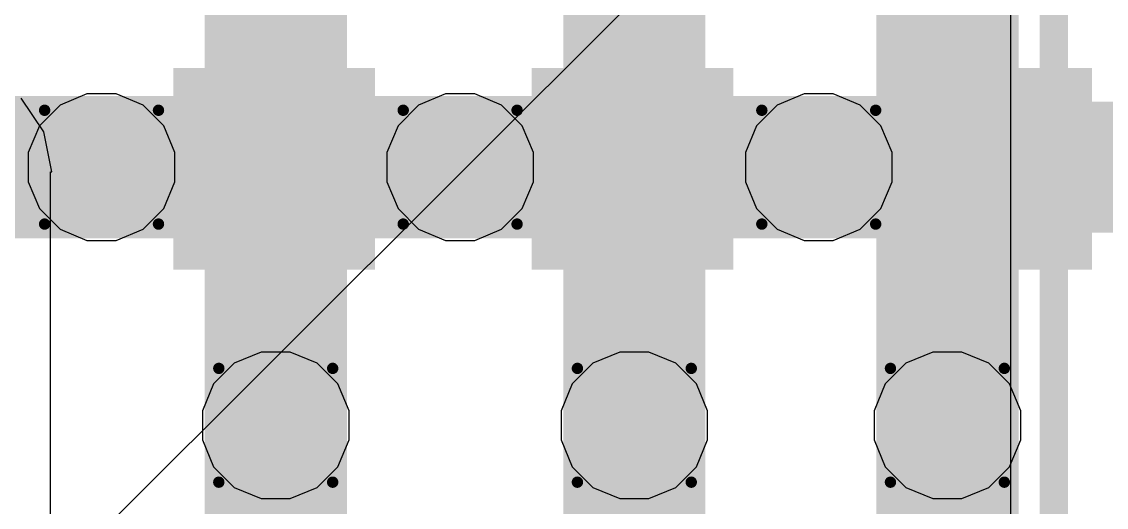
# Model space of a CAD drawing. Header units: inches. Extents: x -12 to 5355, y -7 to 5366.
# Drawn here: x 20.718 to 25.558, y 40.419 to 42.587 of the extents above; entities that cross this region are included whole.
import ezdxf

# ---------------------------------------------------------------- set-up
doc = ezdxf.new("R2010")
doc.units = ezdxf.units.IN
for name, color, linetype in [('BOTTOM LAYER', 5, 'Continuous'), ('Bottom Solder', 6, 'Continuous'), ('Drill Drawing', 1, 'Continuous'), ('GROUND1', 16, 'Continuous'), ('GROUND2', 156, 'Continuous'), ('POWER', 76, 'Continuous'), ('SIGNAL', 90, 'Continuous'), ('TOP LAYER', 1, 'Continuous'), ('Top Paste', 8, 'Continuous'), ('Top Solder', 216, 'Continuous'), ('Via Holes', 16, 'Continuous')]:
    doc.layers.add(name, color=color, linetype=linetype)

# ---------------------------------------------------------------- blocks, each defined once
blk = doc.blocks.new('14_VSON__4_3__B_16')
at = {"layer": 'Bottom Solder'}
blk.add_line((-0.3883, -2.2583), (-5340.3593, -5334.8835), dxfattribs=at)
blk = doc.blocks.new('LGA50P1600X1050X104_161N_85')
at = {"layer": 'TOP LAYER'}
for points in [[(-0.4, 1.2), (-0.4, 2), (0.4, 2), (0.4, 1.2)], [(-0.4, -0.4), (-0.4, 0.4), (0.4, 0.4), (0.4, -0.4)], [(-0.4, -2), (-0.4, -1.2), (0.4, -1.2), (0.4, -2)]]:
    blk.add_hatch(color=1, dxfattribs=at).paths.add_polyline_path(points)
at = {"layer": 'Top Paste'}
for points in [[(-0.4, 1.2), (-0.4, 2), (0.4, 2), (0.4, 1.2)], [(-0.4, -0.4), (-0.4, 0.4), (0.4, 0.4), (0.4, -0.4)], [(-0.4, -2), (-0.4, -1.2), (0.4, -1.2), (0.4, -2)]]:
    blk.add_hatch(color=8, dxfattribs=at).paths.add_polyline_path(points)
at = {"layer": 'Top Solder'}
for points in [[(-0.45, 1.15), (-0.45, 2.05), (0.45, 2.05), (0.45, 1.15)], [(-0.45, -0.45), (-0.45, 0.45), (0.45, 0.45), (0.45, -0.45)], [(-0.45, -2.05), (-0.45, -1.15), (0.45, -1.15), (0.45, -2.05)]]:
    blk.add_hatch(color=216, dxfattribs=at).paths.add_polyline_path(points)

msp = doc.modelspace()

# ---------------------------------------------------------------- hatches: boundary and pattern name
at = {"layer": 'BOTTOM LAYER'}
h = msp.add_hatch(color=5, dxfattribs=at)
edge = h.paths.add_edge_path()
edge.add_arc((21.0746, 41.9374), 0.2, 0, 360)
h = msp.add_hatch(color=5, dxfattribs=at)
edge = h.paths.add_edge_path()
edge.add_arc((22.6746, 41.9374), 0.2, 0, 360)
h = msp.add_hatch(color=5, dxfattribs=at)
edge = h.paths.add_edge_path()
edge.add_arc((24.2746, 41.9374), 0.2, 0, 360)
h = msp.add_hatch(color=5, dxfattribs=at)
edge = h.paths.add_edge_path()
edge.add_arc((21.8518, 40.7852), 0.2, 0, 360)
h = msp.add_hatch(color=5, dxfattribs=at)
edge = h.paths.add_edge_path()
edge.add_arc((23.4518, 40.7852), 0.2, 0, 360)
h = msp.add_hatch(color=5, dxfattribs=at)
edge = h.paths.add_edge_path()
edge.add_arc((24.8486, 40.7852), 0.2, 0, 360)
at = {"layer": 'GROUND1'}
h = msp.add_hatch(color=16, dxfattribs=at)
edge = h.paths.add_edge_path()
edge.add_arc((21.0746, 41.9374), 0.2, 0, 360)
h = msp.add_hatch(color=16, dxfattribs=at)
edge = h.paths.add_edge_path()
edge.add_arc((22.6746, 41.9374), 0.2, 0, 360)
h = msp.add_hatch(color=16, dxfattribs=at)
edge = h.paths.add_edge_path()
edge.add_arc((24.2746, 41.9374), 0.2, 0, 360)
h = msp.add_hatch(color=16, dxfattribs=at)
edge = h.paths.add_edge_path()
edge.add_arc((21.8518, 40.7852), 0.2, 0, 360)
h = msp.add_hatch(color=16, dxfattribs=at)
edge = h.paths.add_edge_path()
edge.add_arc((23.4518, 40.7852), 0.2, 0, 360)
h = msp.add_hatch(color=16, dxfattribs=at)
edge = h.paths.add_edge_path()
edge.add_arc((24.8486, 40.7852), 0.2, 0, 360)
at = {"layer": 'GROUND2'}
h = msp.add_hatch(color=156, dxfattribs=at)
edge = h.paths.add_edge_path()
edge.add_arc((21.0746, 41.9374), 0.2, 0, 360)
h = msp.add_hatch(color=156, dxfattribs=at)
edge = h.paths.add_edge_path()
edge.add_arc((22.6746, 41.9374), 0.2, 0, 360)
h = msp.add_hatch(color=156, dxfattribs=at)
edge = h.paths.add_edge_path()
edge.add_arc((24.2746, 41.9374), 0.2, 0, 360)
h = msp.add_hatch(color=156, dxfattribs=at)
edge = h.paths.add_edge_path()
edge.add_arc((21.8518, 40.7852), 0.2, 0, 360)
h = msp.add_hatch(color=156, dxfattribs=at)
edge = h.paths.add_edge_path()
edge.add_arc((23.4518, 40.7852), 0.2, 0, 360)
h = msp.add_hatch(color=156, dxfattribs=at)
edge = h.paths.add_edge_path()
edge.add_arc((24.8486, 40.7852), 0.2, 0, 360)
at = {"layer": 'POWER'}
h = msp.add_hatch(color=76, dxfattribs=at)
edge = h.paths.add_edge_path()
edge.add_arc((21.0746, 41.9374), 0.2, 0, 360)
h = msp.add_hatch(color=76, dxfattribs=at)
edge = h.paths.add_edge_path()
edge.add_arc((22.6746, 41.9374), 0.2, 0, 360)
h = msp.add_hatch(color=76, dxfattribs=at)
edge = h.paths.add_edge_path()
edge.add_arc((24.2746, 41.9374), 0.2, 0, 360)
h = msp.add_hatch(color=76, dxfattribs=at)
edge = h.paths.add_edge_path()
edge.add_arc((21.8518, 40.7852), 0.2, 0, 360)
h = msp.add_hatch(color=76, dxfattribs=at)
edge = h.paths.add_edge_path()
edge.add_arc((23.4518, 40.7852), 0.2, 0, 360)
h = msp.add_hatch(color=76, dxfattribs=at)
edge = h.paths.add_edge_path()
edge.add_arc((24.8486, 40.7852), 0.2, 0, 360)
at = {"layer": 'SIGNAL'}
h = msp.add_hatch(color=90, dxfattribs=at)
edge = h.paths.add_edge_path()
edge.add_arc((21.0746, 41.9374), 0.2, 0, 360)
h = msp.add_hatch(color=90, dxfattribs=at)
edge = h.paths.add_edge_path()
edge.add_arc((22.6746, 41.9374), 0.2, 0, 360)
h = msp.add_hatch(color=90, dxfattribs=at)
edge = h.paths.add_edge_path()
edge.add_arc((24.2746, 41.9374), 0.2, 0, 360)
h = msp.add_hatch(color=90, dxfattribs=at)
edge = h.paths.add_edge_path()
edge.add_arc((21.8518, 40.7852), 0.2, 0, 360)
h = msp.add_hatch(color=90, dxfattribs=at)
edge = h.paths.add_edge_path()
edge.add_arc((23.4518, 40.7852), 0.2, 0, 360)
h = msp.add_hatch(color=90, dxfattribs=at)
edge = h.paths.add_edge_path()
edge.add_arc((24.8486, 40.7852), 0.2, 0, 360)
at = {"layer": 'TOP LAYER'}
h = msp.add_hatch(color=1, dxfattribs=at)
edge = h.paths.add_edge_path()
edge.add_arc((21.0746, 41.9374), 0.2, 0, 360)
h = msp.add_hatch(color=1, dxfattribs=at)
edge = h.paths.add_edge_path()
edge.add_arc((22.6746, 41.9374), 0.2, 0, 360)
h = msp.add_hatch(color=1, dxfattribs=at)
edge = h.paths.add_edge_path()
edge.add_arc((24.2746, 41.9374), 0.2, 0, 360)
h = msp.add_hatch(color=1, dxfattribs=at)
edge = h.paths.add_edge_path()
edge.add_arc((21.8518, 40.7852), 0.2, 0, 360)
h = msp.add_hatch(color=1, dxfattribs=at)
edge = h.paths.add_edge_path()
edge.add_arc((23.4518, 40.7852), 0.2, 0, 360)
h = msp.add_hatch(color=1, dxfattribs=at)
edge = h.paths.add_edge_path()
edge.add_arc((24.8486, 40.7852), 0.2, 0, 360)
at = {"layer": 'Via Holes'}
h = msp.add_hatch(color=7, dxfattribs=at)
edge = h.paths.add_edge_path()
edge.add_arc((21.0746, 41.9374), 0.1, 0, 360)
h = msp.add_hatch(color=7, dxfattribs=at)
edge = h.paths.add_edge_path()
edge.add_arc((22.6746, 41.9374), 0.1, 0, 360)
h = msp.add_hatch(color=7, dxfattribs=at)
edge = h.paths.add_edge_path()
edge.add_arc((24.2746, 41.9374), 0.1, 0, 360)
h = msp.add_hatch(color=7, dxfattribs=at)
edge = h.paths.add_edge_path()
edge.add_arc((21.8518, 40.7852), 0.1, 0, 360)
h = msp.add_hatch(color=7, dxfattribs=at)
edge = h.paths.add_edge_path()
edge.add_arc((23.4518, 40.7852), 0.1, 0, 360)
h = msp.add_hatch(color=7, dxfattribs=at)
edge = h.paths.add_edge_path()
edge.add_arc((24.8486, 40.7852), 0.1, 0, 360)

# ---------------------------------------------------------------- linework, layer by layer
at = {"layer": 'Drill Drawing'}
for points in [[(20.8206, 42.1914, 0.0508, 0.0508, 0), (21.3286, 42.1914, 0.0508, 0.0508, 0)], [(20.8206, 41.6834, 0.0508, 0.0508, 0), (20.8206, 42.1914, 0.0508, 0.0508, 0)], [(21.3286, 41.6834, 0.0508, 0.0508, 0), (21.3286, 42.1914, 0.0508, 0.0508, 0)], [(22.4206, 42.1914, 0.0508, 0.0508, 0), (22.9286, 42.1914, 0.0508, 0.0508, 0)], [(22.4206, 41.6834, 0.0508, 0.0508, 0), (22.4206, 42.1914, 0.0508, 0.0508, 0)], [(22.9286, 41.6834, 0.0508, 0.0508, 0), (22.9286, 42.1914, 0.0508, 0.0508, 0)], [(24.0206, 42.1914, 0.0508, 0.0508, 0), (24.5286, 42.1914, 0.0508, 0.0508, 0)], [(24.0206, 41.6834, 0.0508, 0.0508, 0), (24.0206, 42.1914, 0.0508, 0.0508, 0)], [(24.5286, 41.6834, 0.0508, 0.0508, 0), (24.5286, 42.1914, 0.0508, 0.0508, 0)], [(20.8206, 41.6834, 0.0508, 0.0508, 0), (21.3286, 41.6834, 0.0508, 0.0508, 0)], [(22.4206, 41.6834, 0.0508, 0.0508, 0), (22.9286, 41.6834, 0.0508, 0.0508, 0)], [(24.0206, 41.6834, 0.0508, 0.0508, 0), (24.5286, 41.6834, 0.0508, 0.0508, 0)], [(21.5978, 41.0392, 0.0508, 0.0508, 0), (22.1058, 41.0392, 0.0508, 0.0508, 0)], [(21.5978, 40.5312, 0.0508, 0.0508, 0), (21.5978, 41.0392, 0.0508, 0.0508, 0)], [(22.1058, 40.5312, 0.0508, 0.0508, 0), (22.1058, 41.0392, 0.0508, 0.0508, 0)], [(23.1978, 41.0392, 0.0508, 0.0508, 0), (23.7058, 41.0392, 0.0508, 0.0508, 0)], [(23.1978, 40.5312, 0.0508, 0.0508, 0), (23.1978, 41.0392, 0.0508, 0.0508, 0)], [(23.7058, 40.5312, 0.0508, 0.0508, 0), (23.7058, 41.0392, 0.0508, 0.0508, 0)], [(24.5946, 41.0392, 0.0508, 0.0508, 0), (25.1026, 41.0392, 0.0508, 0.0508, 0)], [(24.5946, 40.5312, 0.0508, 0.0508, 0), (24.5946, 41.0392, 0.0508, 0.0508, 0)], [(25.1026, 40.5312, 0.0508, 0.0508, 0), (25.1026, 41.0392, 0.0508, 0.0508, 0)], [(21.5978, 40.5312, 0.0508, 0.0508, 0), (22.1058, 40.5312, 0.0508, 0.0508, 0)], [(23.1978, 40.5312, 0.0508, 0.0508, 0), (23.7058, 40.5312, 0.0508, 0.0508, 0)], [(24.5946, 40.5312, 0.0508, 0.0508, 0), (25.1026, 40.5312, 0.0508, 0.0508, 0)]]:
    msp.add_lwpolyline(points, format="xyseb", dxfattribs=at)
for points in [[(20.8079, 42.1914, 0.0254, 0.0254, 1), (20.8333, 42.1914, 0.0254, 0.0254, 1)], [(20.8079, 42.1914, 0.0254, 0.0254, 1), (20.8333, 42.1914, 0.0254, 0.0254, 1)], [(21.3159, 42.1914, 0.0254, 0.0254, 1), (21.3413, 42.1914, 0.0254, 0.0254, 1)], [(21.3159, 42.1914, 0.0254, 0.0254, 1), (21.3413, 42.1914, 0.0254, 0.0254, 1)], [(22.4079, 42.1914, 0.0254, 0.0254, 1), (22.4333, 42.1914, 0.0254, 0.0254, 1)], [(22.4079, 42.1914, 0.0254, 0.0254, 1), (22.4333, 42.1914, 0.0254, 0.0254, 1)], [(22.9159, 42.1914, 0.0254, 0.0254, 1), (22.9413, 42.1914, 0.0254, 0.0254, 1)], [(22.9159, 42.1914, 0.0254, 0.0254, 1), (22.9413, 42.1914, 0.0254, 0.0254, 1)], [(24.0079, 42.1914, 0.0254, 0.0254, 1), (24.0333, 42.1914, 0.0254, 0.0254, 1)], [(24.0079, 42.1914, 0.0254, 0.0254, 1), (24.0333, 42.1914, 0.0254, 0.0254, 1)], [(24.5159, 42.1914, 0.0254, 0.0254, 1), (24.5413, 42.1914, 0.0254, 0.0254, 1)], [(24.5159, 42.1914, 0.0254, 0.0254, 1), (24.5413, 42.1914, 0.0254, 0.0254, 1)], [(20.8079, 41.6834, 0.0254, 0.0254, 1), (20.8333, 41.6834, 0.0254, 0.0254, 1)], [(20.8079, 41.6834, 0.0254, 0.0254, 1), (20.8333, 41.6834, 0.0254, 0.0254, 1)], [(21.3159, 41.6834, 0.0254, 0.0254, 1), (21.3413, 41.6834, 0.0254, 0.0254, 1)], [(21.3159, 41.6834, 0.0254, 0.0254, 1), (21.3413, 41.6834, 0.0254, 0.0254, 1)], [(22.4079, 41.6834, 0.0254, 0.0254, 1), (22.4333, 41.6834, 0.0254, 0.0254, 1)], [(22.4079, 41.6834, 0.0254, 0.0254, 1), (22.4333, 41.6834, 0.0254, 0.0254, 1)], [(22.9159, 41.6834, 0.0254, 0.0254, 1), (22.9413, 41.6834, 0.0254, 0.0254, 1)], [(22.9159, 41.6834, 0.0254, 0.0254, 1), (22.9413, 41.6834, 0.0254, 0.0254, 1)], [(24.0079, 41.6834, 0.0254, 0.0254, 1), (24.0333, 41.6834, 0.0254, 0.0254, 1)], [(24.0079, 41.6834, 0.0254, 0.0254, 1), (24.0333, 41.6834, 0.0254, 0.0254, 1)], [(24.5159, 41.6834, 0.0254, 0.0254, 1), (24.5413, 41.6834, 0.0254, 0.0254, 1)], [(24.5159, 41.6834, 0.0254, 0.0254, 1), (24.5413, 41.6834, 0.0254, 0.0254, 1)], [(21.5851, 41.0392, 0.0254, 0.0254, 1), (21.6105, 41.0392, 0.0254, 0.0254, 1)], [(21.5851, 41.0392, 0.0254, 0.0254, 1), (21.6105, 41.0392, 0.0254, 0.0254, 1)], [(22.0931, 41.0392, 0.0254, 0.0254, 1), (22.1185, 41.0392, 0.0254, 0.0254, 1)], [(22.0931, 41.0392, 0.0254, 0.0254, 1), (22.1185, 41.0392, 0.0254, 0.0254, 1)], [(23.1851, 41.0392, 0.0254, 0.0254, 1), (23.2105, 41.0392, 0.0254, 0.0254, 1)], [(23.1851, 41.0392, 0.0254, 0.0254, 1), (23.2105, 41.0392, 0.0254, 0.0254, 1)], [(23.6931, 41.0392, 0.0254, 0.0254, 1), (23.7185, 41.0392, 0.0254, 0.0254, 1)], [(23.6931, 41.0392, 0.0254, 0.0254, 1), (23.7185, 41.0392, 0.0254, 0.0254, 1)], [(24.5819, 41.0392, 0.0254, 0.0254, 1), (24.6073, 41.0392, 0.0254, 0.0254, 1)], [(24.5819, 41.0392, 0.0254, 0.0254, 1), (24.6073, 41.0392, 0.0254, 0.0254, 1)], [(25.0899, 41.0392, 0.0254, 0.0254, 1), (25.1153, 41.0392, 0.0254, 0.0254, 1)], [(25.0899, 41.0392, 0.0254, 0.0254, 1), (25.1153, 41.0392, 0.0254, 0.0254, 1)], [(21.5851, 40.5312, 0.0254, 0.0254, 1), (21.6105, 40.5312, 0.0254, 0.0254, 1)], [(21.5851, 40.5312, 0.0254, 0.0254, 1), (21.6105, 40.5312, 0.0254, 0.0254, 1)], [(22.0931, 40.5312, 0.0254, 0.0254, 1), (22.1185, 40.5312, 0.0254, 0.0254, 1)], [(22.0931, 40.5312, 0.0254, 0.0254, 1), (22.1185, 40.5312, 0.0254, 0.0254, 1)], [(23.1851, 40.5312, 0.0254, 0.0254, 1), (23.2105, 40.5312, 0.0254, 0.0254, 1)], [(23.1851, 40.5312, 0.0254, 0.0254, 1), (23.2105, 40.5312, 0.0254, 0.0254, 1)], [(23.6931, 40.5312, 0.0254, 0.0254, 1), (23.7185, 40.5312, 0.0254, 0.0254, 1)], [(23.6931, 40.5312, 0.0254, 0.0254, 1), (23.7185, 40.5312, 0.0254, 0.0254, 1)], [(24.5819, 40.5312, 0.0254, 0.0254, 1), (24.6073, 40.5312, 0.0254, 0.0254, 1)], [(24.5819, 40.5312, 0.0254, 0.0254, 1), (24.6073, 40.5312, 0.0254, 0.0254, 1)], [(25.0899, 40.5312, 0.0254, 0.0254, 1), (25.1153, 40.5312, 0.0254, 0.0254, 1)], [(25.0899, 40.5312, 0.0254, 0.0254, 1), (25.1153, 40.5312, 0.0254, 0.0254, 1)]]:
    msp.add_lwpolyline(points, format="xyseb", close=True, dxfattribs=at)
at = {"layer": 'POWER'}
for p, q in [((21.0096, 42.2644), (20.8894, 42.2146)), ((21.1396, 42.2644), (21.0096, 42.2644)), ((21.2598, 42.2146), (21.1396, 42.2644)), ((22.6096, 42.2644), (22.4894, 42.2146)), ((22.7396, 42.2644), (22.6096, 42.2644)), ((22.8598, 42.2146), (22.7396, 42.2644)), ((24.2096, 42.2644), (24.0894, 42.2146)), ((24.3396, 42.2644), (24.2096, 42.2644)), ((24.4598, 42.2146), (24.3396, 42.2644)), ((20.8894, 42.2146), (20.7974, 42.1226)), ((21.3518, 42.1226), (21.2598, 42.2146)), ((22.4894, 42.2146), (22.3974, 42.1226)), ((22.9518, 42.1226), (22.8598, 42.2146)), ((24.0894, 42.2146), (23.9974, 42.1226)), ((24.5518, 42.1226), (24.4598, 42.2146)), ((20.7974, 42.1226), (20.7476, 42.0024)), ((21.4016, 42.0024), (21.3518, 42.1226)), ((22.3974, 42.1226), (22.3476, 42.0024)), ((23.0016, 42.0024), (22.9518, 42.1226)), ((23.9974, 42.1226), (23.9476, 42.0024)), ((24.6016, 42.0024), (24.5518, 42.1226)), ((20.7476, 42.0024), (20.7476, 41.8724)), ((21.4016, 41.8724), (21.4016, 42.0024)), ((22.3476, 42.0024), (22.3476, 41.8724)), ((23.0016, 41.8724), (23.0016, 42.0024)), ((23.9476, 42.0024), (23.9476, 41.8724)), ((24.6016, 41.8724), (24.6016, 42.0024)), ((20.7476, 41.8724), (20.7974, 41.7522)), ((21.3518, 41.7522), (21.4016, 41.8724)), ((22.3476, 41.8724), (22.3974, 41.7522)), ((22.9518, 41.7522), (23.0016, 41.8724)), ((23.9476, 41.8724), (23.9974, 41.7522)), ((24.5518, 41.7522), (24.6016, 41.8724)), ((20.7974, 41.7522), (20.8894, 41.6602)), ((21.2598, 41.6602), (21.3518, 41.7522)), ((22.3974, 41.7522), (22.4894, 41.6602)), ((22.8598, 41.6602), (22.9518, 41.7522)), ((23.9974, 41.7522), (24.0894, 41.6602)), ((24.4598, 41.6602), (24.5518, 41.7522)), ((20.8894, 41.6602), (21.0096, 41.6104)), ((21.1396, 41.6104), (21.2598, 41.6602)), ((22.4894, 41.6602), (22.6096, 41.6104)), ((22.7396, 41.6104), (22.8598, 41.6602)), ((24.0894, 41.6602), (24.2096, 41.6104)), ((24.3396, 41.6104), (24.4598, 41.6602)), ((21.0096, 41.6104), (21.1396, 41.6104)), ((22.6096, 41.6104), (22.7396, 41.6104)), ((24.2096, 41.6104), (24.3396, 41.6104)), ((21.7868, 41.1122), (21.6666, 41.0624)), ((21.9168, 41.1122), (21.7868, 41.1122)), ((22.037, 41.0624), (21.9168, 41.1122)), ((23.3868, 41.1122), (23.2666, 41.0624)), ((23.5168, 41.1122), (23.3868, 41.1122)), ((23.637, 41.0624), (23.5168, 41.1122)), ((24.7836, 41.1122), (24.6634, 41.0624)), ((24.9136, 41.1122), (24.7836, 41.1122)), ((25.0338, 41.0624), (24.9136, 41.1122)), ((21.6666, 41.0624), (21.5746, 40.9704)), ((22.129, 40.9704), (22.037, 41.0624)), ((23.2666, 41.0624), (23.1746, 40.9704)), ((23.729, 40.9704), (23.637, 41.0624)), ((24.6634, 41.0624), (24.5714, 40.9704)), ((25.1258, 40.9704), (25.0338, 41.0624)), ((21.5746, 40.9704), (21.5248, 40.8502)), ((22.1788, 40.8502), (22.129, 40.9704)), ((23.1746, 40.9704), (23.1248, 40.8502)), ((23.7788, 40.8502), (23.729, 40.9704)), ((24.5714, 40.9704), (24.5216, 40.8502)), ((25.1756, 40.8502), (25.1258, 40.9704)), ((21.5248, 40.8502), (21.5248, 40.7202)), ((22.1788, 40.7202), (22.1788, 40.8502)), ((23.1248, 40.8502), (23.1248, 40.7202)), ((23.7788, 40.7202), (23.7788, 40.8502)), ((24.5216, 40.8502), (24.5216, 40.7202)), ((25.1756, 40.7202), (25.1756, 40.8502)), ((21.5248, 40.7202), (21.5746, 40.6)), ((22.129, 40.6), (22.1788, 40.7202)), ((23.1248, 40.7202), (23.1746, 40.6)), ((23.729, 40.6), (23.7788, 40.7202)), ((24.5216, 40.7202), (24.5714, 40.6)), ((25.1258, 40.6), (25.1756, 40.7202)), ((21.5746, 40.6), (21.6666, 40.508)), ((22.037, 40.508), (22.129, 40.6)), ((23.1746, 40.6), (23.2666, 40.508)), ((23.637, 40.508), (23.729, 40.6)), ((24.5714, 40.6), (24.6634, 40.508)), ((25.0338, 40.508), (25.1258, 40.6)), ((21.6666, 40.508), (21.7868, 40.4582)), ((21.9168, 40.4582), (22.037, 40.508)), ((23.2666, 40.508), (23.3868, 40.4582)), ((23.5168, 40.4582), (23.637, 40.508)), ((24.6634, 40.508), (24.7836, 40.4582)), ((24.9136, 40.4582), (25.0338, 40.508)), ((21.7868, 40.4582), (21.9168, 40.4582)), ((23.3868, 40.4582), (23.5168, 40.4582)), ((24.7836, 40.4582), (24.9136, 40.4582))]:
    msp.add_line(p, q, dxfattribs=at)
at = {"layer": 'SIGNAL'}
for p, q in [((25.1296, 47.244), (25.1296, 29.464)), ((20.8168, 42.0948), (20.7157, 42.2461)), ((20.8523, 41.9164), (20.8168, 42.0948)), ((20.8471, 32.3167), (20.8471, 41.9164)), ((20.8471, 41.9164), (20.8523, 41.9164))]:
    msp.add_line(p, q, dxfattribs=at)
msp.add_lwpolyline([(25.3238, 29.464, 0.127, 0.127, 0), (25.3238, 47.244, 0.127, 0.127, 0)], format="xyseb", dxfattribs=at)
at = {"layer": 'TOP LAYER'}
for points in [[(21.8518, 41.9376, 0.635, 0.635, 0), (21.8518, 42.9339, 0.635, 0.635, 0)], [(23.4518, 41.9376, 0.635, 0.635, 0), (23.4518, 42.9339, 0.635, 0.635, 0)], [(24.8486, 41.9376, 0.635, 0.635, 0), (24.8486, 42.9339, 0.635, 0.635, 0)], [(20.2518, 41.9376, 0.635, 0.635, 0), (21.8518, 41.9376, 0.635, 0.635, 0)], [(21.8518, 41.9376, 0.635, 0.635, 0), (23.4518, 41.9376, 0.635, 0.635, 0)], [(21.8518, 41.7852, 0.635, 0.635, 0), (21.8518, 41.9376, 0.635, 0.635, 0)], [(23.4518, 41.9376, 0.635, 0.635, 0), (24.8486, 41.9376, 0.635, 0.635, 0)], [(23.4518, 41.7852, 0.635, 0.635, 0), (23.4518, 41.9376, 0.635, 0.635, 0)], [(24.8486, 41.9376, 0.635, 0.635, 0), (25.0518, 41.9376, 0.635, 0.635, 0)], [(24.8486, 41.7852, 0.635, 0.635, 0), (24.8486, 41.9376, 0.635, 0.635, 0)], [(25.0518, 41.9376, 0.5842, 0.5842, 0), (26.6518, 41.9376, 0.5842, 0.5842, 0)], [(21.8518, 40.7852, 0.635, 0.635, 0), (21.8518, 41.7852, 0.635, 0.635, 0)], [(23.4518, 40.7852, 0.635, 0.635, 0), (23.4518, 41.7852, 0.635, 0.635, 0)], [(24.8486, 40.7852, 0.635, 0.635, 0), (24.8486, 41.7852, 0.635, 0.635, 0)], [(21.8518, 39.9376, 0.635, 0.635, 0), (21.8518, 40.7852, 0.635, 0.635, 0)], [(23.4518, 39.9376, 0.635, 0.635, 0), (23.4518, 40.7852, 0.635, 0.635, 0)], [(24.8486, 39.9376, 0.635, 0.635, 0), (24.8486, 40.7852, 0.635, 0.635, 0)]]:
    msp.add_lwpolyline(points, format="xyseb", dxfattribs=at)
for points in [[(21.6931, 41.9376, 0.3175, 0.3175, 1), (22.0106, 41.9376, 0.3175, 0.3175, 1)], [(21.6931, 41.9376, 0.3175, 0.3175, 1), (22.0106, 41.9376, 0.3175, 0.3175, 1)], [(21.6931, 41.9376, 0.3175, 0.3175, 1), (22.0106, 41.9376, 0.3175, 0.3175, 1)], [(21.6931, 41.9376, 0.3175, 0.3175, 1), (22.0106, 41.9376, 0.3175, 0.3175, 1)], [(23.293, 41.9376, 0.3175, 0.3175, 1), (23.6105, 41.9376, 0.3175, 0.3175, 1)], [(23.293, 41.9376, 0.3175, 0.3175, 1), (23.6105, 41.9376, 0.3175, 0.3175, 1)], [(23.293, 41.9376, 0.3175, 0.3175, 1), (23.6105, 41.9376, 0.3175, 0.3175, 1)], [(23.293, 41.9376, 0.3175, 0.3175, 1), (23.6105, 41.9376, 0.3175, 0.3175, 1)], [(24.6898, 41.9376, 0.3175, 0.3175, 1), (25.0073, 41.9376, 0.3175, 0.3175, 1)], [(24.6898, 41.9376, 0.3175, 0.3175, 1), (25.0073, 41.9376, 0.3175, 0.3175, 1)], [(24.6898, 41.9376, 0.3175, 0.3175, 1), (25.0073, 41.9376, 0.3175, 0.3175, 1)], [(24.6898, 41.9376, 0.3175, 0.3175, 1), (25.0073, 41.9376, 0.3175, 0.3175, 1)], [(24.893, 41.9376, 0.3175, 0.3175, 1), (25.2105, 41.9376, 0.3175, 0.3175, 1)], [(24.9057, 41.9376, 0.2921, 0.2921, 1), (25.1978, 41.9376, 0.2921, 0.2921, 1)], [(21.6931, 41.7852, 0.3175, 0.3175, 1), (22.0106, 41.7852, 0.3175, 0.3175, 1)], [(21.6931, 41.7852, 0.3175, 0.3175, 1), (22.0106, 41.7852, 0.3175, 0.3175, 1)], [(23.293, 41.7852, 0.3175, 0.3175, 1), (23.6105, 41.7852, 0.3175, 0.3175, 1)], [(23.293, 41.7852, 0.3175, 0.3175, 1), (23.6105, 41.7852, 0.3175, 0.3175, 1)], [(24.6898, 41.7852, 0.3175, 0.3175, 1), (25.0073, 41.7852, 0.3175, 0.3175, 1)], [(24.6898, 41.7852, 0.3175, 0.3175, 1), (25.0073, 41.7852, 0.3175, 0.3175, 1)], [(21.6931, 40.7852, 0.3175, 0.3175, 1), (22.0106, 40.7852, 0.3175, 0.3175, 1)], [(21.6931, 40.7852, 0.3175, 0.3175, 1), (22.0106, 40.7852, 0.3175, 0.3175, 1)], [(23.293, 40.7852, 0.3175, 0.3175, 1), (23.6105, 40.7852, 0.3175, 0.3175, 1)], [(23.293, 40.7852, 0.3175, 0.3175, 1), (23.6105, 40.7852, 0.3175, 0.3175, 1)], [(24.6898, 40.7852, 0.3175, 0.3175, 1), (25.0073, 40.7852, 0.3175, 0.3175, 1)], [(24.6898, 40.7852, 0.3175, 0.3175, 1), (25.0073, 40.7852, 0.3175, 0.3175, 1)]]:
    msp.add_lwpolyline(points, format="xyseb", close=True, dxfattribs=at)

# ---------------------------------------------------------------- block references
for name, p, rotation in [('14_VSON__4_3__B_16', (14.224, 31.6), 180), ('LGA50P1600X1050X104_161N_85', (23.4442, 41.9298), 90)]:
    msp.add_blockref(name, p, dxfattribs=dict(rotation=rotation))

doc.saveas('drawing.dxf')
